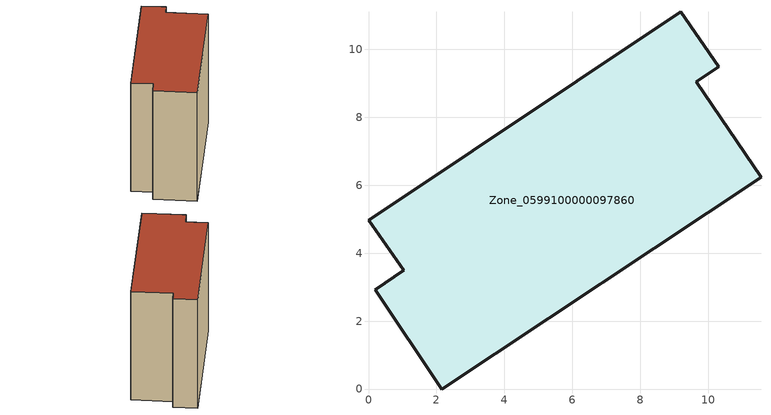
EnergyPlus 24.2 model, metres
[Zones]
Zone_0599100000097860
 floor ground (C_G): 0,4.97 9.2,11.11 10.31,9.5 9.66,9.05 11.56,6.23 2.16,0 0.2,2.92 1.04,3.49 z0
 wall outside (C_F): 9.66,9.05 10.31,9.5 9.2,11.11 0,4.97 1.04,3.49 0.2,2.92 2.16,0 11.56,6.23 9.66,9.05 z0:10.26
 roof outside (C_R): 2.16,0 11.56,6.23 9.66,9.05 10.31,9.5 9.2,11.11 0,4.97 1.04,3.49 0.2,2.92 z10.26
[BUILDING]
Pand.0599100000097860: North Axis=0; Terrain=City; Loads Convergence Tolerance Value=0.04; Temperature Convergence Tolerance Value=0.4; Solar Distribution=FullExterior; Maximum Number of Warmup Days=25; Minimum Number of Warmup Days=1
[Site:Location]
Rotterdam.The.Hague.AP_ZH_NLD Design_Conditions: Latitude=51.96; Longitude=4.45; Time Zone=1; Elevation=-4.5
[SITE:GROUNDTEMPERATURE:BUILDINGSURFACE]
18, 18, 18, 18, 18, 18, 18, 18, 18, 18, 18, 18
[MATERIAL] Thermal Absorptance=0.9; Solar Absorptance=0.7; Visible Absorptance=0.7
Name | Roughness | Thickness | Conductivity | Density | Specific Heat
G.TI.1946 | MediumSmooth | 0.15 | 1 | 540 | 1210
F.TI.1946 | Rough | 0.3 | 0.857143 | 1920 | 840
R.TI.1946 | MediumRough | 0.2 | 0.1 | 1500 | 1000
[CONSTRUCTION]
C_G: G.TI.1946
C_F: F.TI.1946
C_R: R.TI.1946
[ZONE]
Zone_0599100000097860: Type=1; Multiplier=1; Ceiling Height=Autocalculate; Volume=Autocalculate; Floor Area=autocalculate; Part of Total Floor Area=Yes
[ZONEINFILTRATION:DESIGNFLOWRATE]
Infil_Zone_0599100000097860: Zone or ZoneList or Space or SpaceList=Zone_0599100000097860; Schedule=AlwaysOn; Design Flow Rate Calculation Method=Flow/Area; Flow Rate per Floor Area=0.003; Constant Term Coefficient=1; Temperature Term Coefficient=0; Velocity Term Coefficient=0; Velocity Squared Term Coefficient=0
[HVACTEMPLATE:ZONE:IDEALLOADSAIRSYSTEM]
Zone_0599100000097860: Maximum Heating Supply Air Temperature=50; Minimum Cooling Supply Air Temperature=13; Maximum Heating Supply Air Humidity Ratio=0.0156; Minimum Cooling Supply Air Humidity Ratio=0.0077; Heating Limit=NoLimit; Cooling Limit=NoLimit; Dehumidification Control Type=ConstantSensibleHeatRatio; Cooling Sensible Heat Ratio=0.7; Dehumidification Setpoint=60; Humidification Control Type=None; Humidification Setpoint=30; Outdoor Air Method=None; Outdoor Air Flow Rate per Person=0.00944; Outdoor Air Flow Rate per Zone Floor Area=0; Outdoor Air Flow Rate per Zone=0; Demand Controlled Ventilation Type=None; Outdoor Air Economizer Type=NoEconomizer; Heat Recovery Type=None; Sensible Heat Recovery Effectiveness=0.7; Latent Heat Recovery Effectiveness=0.65
[ZONECONTROL:THERMOSTAT]
ThermostatControl_Zone_0599100000097860: Zone or ZoneList=Zone_0599100000097860; Control Type Schedule=DualSetpointControlType; Control 1=Thermostat_Zone_0599100000097860; Temperature Difference Between Cutout And Setpoint=0
[THERMOSTATSETPOINT:DUALSETPOINT]
Thermostat_Zone_0599100000097860: Heating Setpoint Temperature Schedule=HeatingSetpoint_Zone_0599100000097860; Cooling Setpoint Temperature Schedule=CoolingSetpoint_Zone_0599100000097860
[SCHEDULE:COMPACT]
HeatingSetpoint_Zone_0599100000097860: Through: 12/31, For: AllDays, Until: 24:00, 21
CoolingSetpoint_Zone_0599100000097860: Through: 12/31, For: AllDays, Until: 24:00, 24
DualSetpointControlType: Through: 12/31, For: AllDays, Until: 24:00, 4
AlwaysOn: Through: 12/31, For: AllDays, Until: 24:00, 1
